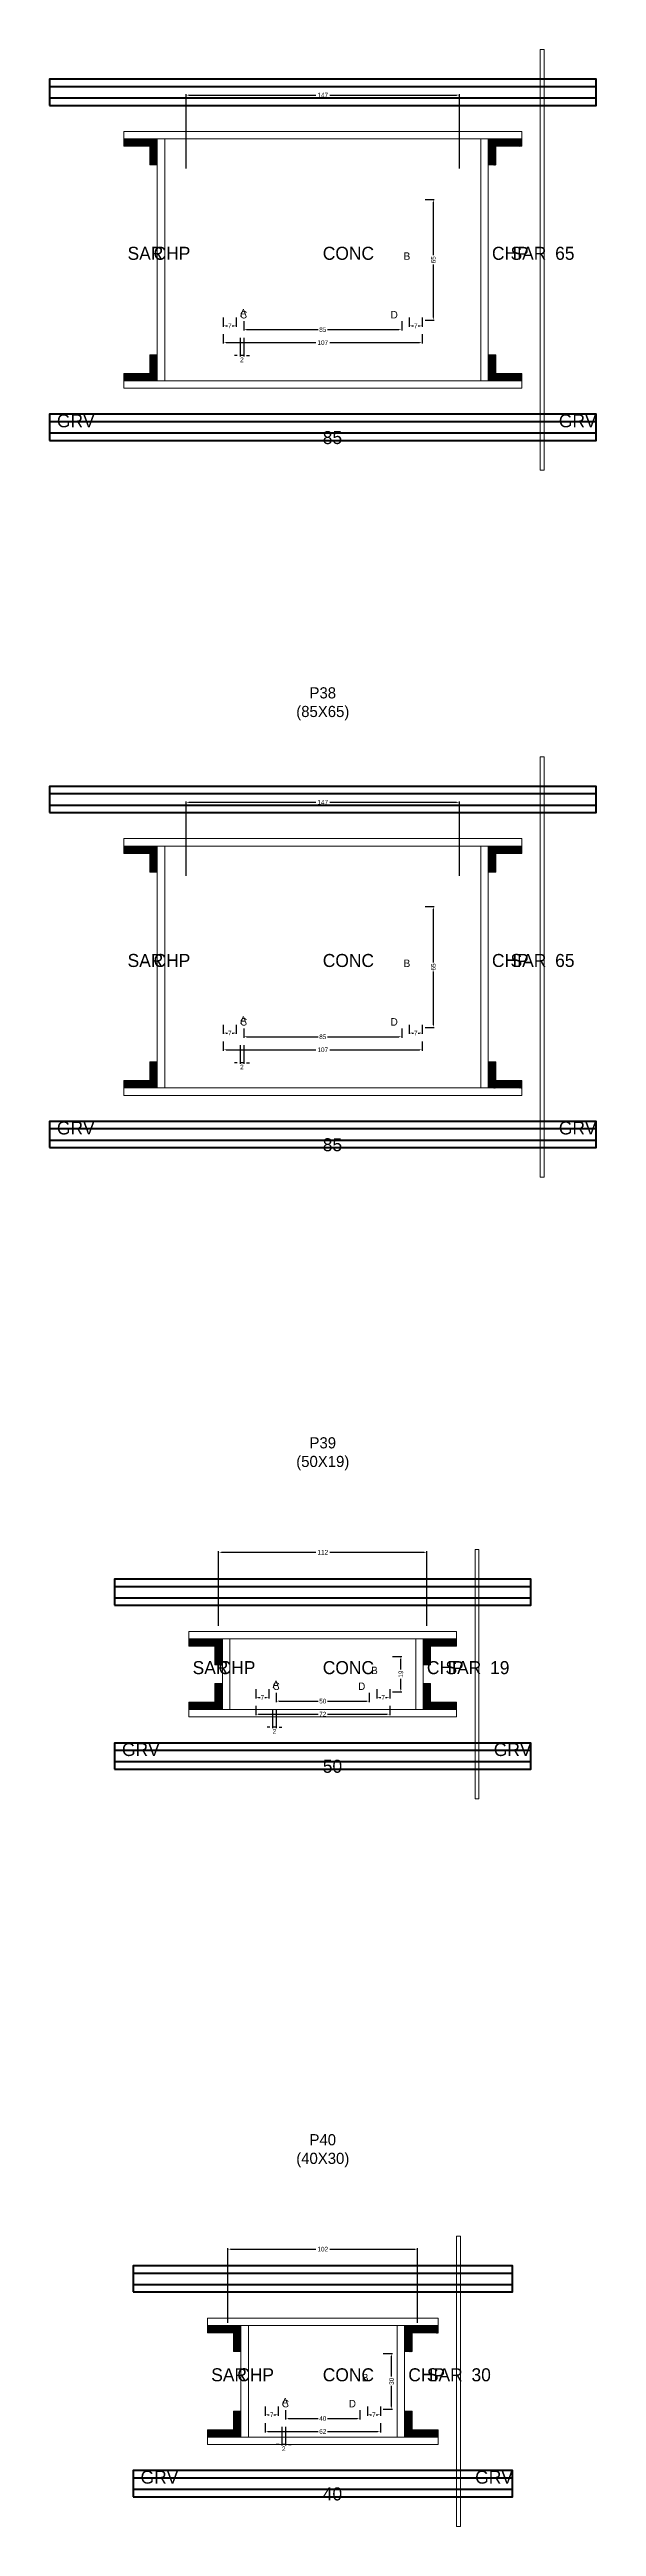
# Model space of a CAD drawing. Header units: centimetres. Extents: x -8500 to 4118, y -39526 to 295.
# Drawn here: x -147 to 147, y -14758 to -13427 of the extents above; entities that cross this region are included whole.
import ezdxf

# ---------------------------------------------------------------- set-up
doc = ezdxf.new("R2010")
doc.units = ezdxf.units.CM
for name, color, linetype in [('COTA', 241, 'Continuous'), ('GRAVATA', 224, 'Continuous'), ('Hachura', 251, 'Continuous'), ('NOMENCLATURA', 7, 'Continuous'), ('SARRAFO', 251, 'Continuous'), ('Texto Seção', 7, 'Continuous')]:
    doc.layers.add(name, color=color, linetype=linetype)
doc.dimstyles.new('cotax2', dxfattribs={"dimtxt": 2.5, "dimasz": 1.5, "dimexe": 0.5, "dimexo": 0.5, "dimgap": 0.5, "dimtad": 1, "dimcen": 2.5, "dimazin": 3, "dimtfac": 1, "dimtmove": 0, "dimatfit": 3})

# ---------------------------------------------------------------- blocks, each defined once
blk = doc.blocks.new('_CLOSEDFILLED')
at = {"color": 0, "linetype": 'BYBLOCK'}
blk.add_solid([(-1, 0.16), (0, 0), (-1, -0.16)], dxfattribs=at)
blk = doc.blocks.new('*D950')
for p, q in [((-53.5, -13580), (-53.5, -13585)), ((-52, -13584.5), (-3.75, -13584.5)), ((3.75, -13584.5), (52, -13584.5)), ((53.5, -13580), (53.5, -13585))]:
    blk.add_line(p, q)
at = {"layer": 'Defpoints'}
for p in [(-53.5, -13579.5), (-53.5, -13584.5), (53.5, -13579.5)]:
    blk.add_point(p, dxfattribs=at)
at = {"layer": 'COTA', "xscale": 1.5, "yscale": 1.5, "rotation": 180}
blk.add_blockref('_CLOSEDFILLED', (-53.5, -13584.5), dxfattribs=at)
at = {"layer": 'COTA', "xscale": 1.5, "yscale": 1.5}
blk.add_blockref('_CLOSEDFILLED', (53.5, -13584.5), dxfattribs=at)
at = {"layer": 'COTA', "insert": (0, -13584.5), "char_height": 2.5, "attachment_point": 5}
blk.add_mtext('107', dxfattribs=at)
blk = doc.blocks.new('*D951')
for p, q in [((-42.5, -13573), (-42.5, -13578)), ((42.5, -13573), (42.5, -13578)), ((-41, -13577.5), (-2.5, -13577.5)), ((2.5, -13577.5), (41, -13577.5))]:
    blk.add_line(p, q)
at = {"layer": 'Defpoints'}
for p in [(-42.5, -13572.5), (42.5, -13572.5), (-42.5, -13577.5)]:
    blk.add_point(p, dxfattribs=at)
at = {"layer": 'COTA', "xscale": 1.5, "yscale": 1.5, "rotation": 180}
blk.add_blockref('_CLOSEDFILLED', (-42.5, -13577.5), dxfattribs=at)
at = {"layer": 'COTA', "xscale": 1.5, "yscale": 1.5}
blk.add_blockref('_CLOSEDFILLED', (42.5, -13577.5), dxfattribs=at)
at = {"layer": 'COTA', "insert": (0, -13577.5), "char_height": 2.5, "attachment_point": 5}
blk.add_mtext('85', dxfattribs=at)
blk = doc.blocks.new('*D952')
for p, q in [((55, -13507.5), (60, -13507.5)), ((59.5, -13537.5), (59.5, -13509)), ((59.5, -13571), (59.5, -13542.5)), ((55, -13572.5), (60, -13572.5))]:
    blk.add_line(p, q)
at = {"layer": 'Defpoints'}
for p in [(54.5, -13507.5), (54.5, -13572.5), (59.5, -13572.5)]:
    blk.add_point(p, dxfattribs=at)
at = {"layer": 'COTA', "xscale": 1.5, "yscale": 1.5}
for p, rotation in [((59.5, -13507.5), 90), ((59.5, -13572.5), 270)]:
    blk.add_blockref('_CLOSEDFILLED', p, dxfattribs=dict(at, rotation=rotation))
at = {"layer": 'COTA', "insert": (59.5, -13540), "char_height": 2.5, "attachment_point": 5, "rotation": 90}
blk.add_mtext('65', dxfattribs=at)
blk = doc.blocks.new('*D953')
for p, q in [((-53.5, -13571), (-53.5, -13576)), ((-52, -13575.5), (-51.25, -13575.5)), ((-48.75, -13575.5), (-48, -13575.5)), ((-46.5, -13571), (-46.5, -13576))]:
    blk.add_line(p, q)
at = {"layer": 'Defpoints'}
for p in [(-53.5, -13570.5), (-53.5, -13575.5), (-46.5, -13570.5)]:
    blk.add_point(p, dxfattribs=at)
at = {"layer": 'COTA', "xscale": 1.5, "yscale": 1.5, "rotation": 180}
blk.add_blockref('_CLOSEDFILLED', (-53.5, -13575.5), dxfattribs=at)
at = {"layer": 'COTA', "xscale": 1.5, "yscale": 1.5}
blk.add_blockref('_CLOSEDFILLED', (-46.5, -13575.5), dxfattribs=at)
at = {"layer": 'COTA', "insert": (-50, -13575.5), "char_height": 2.5, "attachment_point": 5}
blk.add_mtext('7', dxfattribs=at)
blk = doc.blocks.new('*D954')
for p, q in [((46.5, -13571), (46.5, -13576)), ((48, -13575.5), (48.75, -13575.5)), ((51.25, -13575.5), (52, -13575.5)), ((53.5, -13571), (53.5, -13576))]:
    blk.add_line(p, q)
at = {"layer": 'Defpoints'}
for p in [(46.5, -13570.5), (46.5, -13575.5), (53.5, -13570.5)]:
    blk.add_point(p, dxfattribs=at)
at = {"layer": 'COTA', "xscale": 1.5, "yscale": 1.5, "rotation": 180}
blk.add_blockref('_CLOSEDFILLED', (46.5, -13575.5), dxfattribs=at)
at = {"layer": 'COTA', "xscale": 1.5, "yscale": 1.5}
blk.add_blockref('_CLOSEDFILLED', (53.5, -13575.5), dxfattribs=at)
at = {"layer": 'COTA', "insert": (50, -13575.5), "char_height": 2.5, "attachment_point": 5}
blk.add_mtext('7', dxfattribs=at)
blk = doc.blocks.new('*D955')
for p, q in [((-73.5, -13491), (-73.5, -13451)), ((-72, -13451.5), (-3.75, -13451.5)), ((3.75, -13451.5), (72, -13451.5)), ((73.5, -13491), (73.5, -13451))]:
    blk.add_line(p, q)
at = {"layer": 'Defpoints'}
for p in [(-73.5, -13451.5), (-73.5, -13491.5), (73.5, -13491.5)]:
    blk.add_point(p, dxfattribs=at)
at = {"layer": 'COTA', "xscale": 1.5, "yscale": 1.5, "rotation": 180}
blk.add_blockref('_CLOSEDFILLED', (-73.5, -13451.5), dxfattribs=at)
at = {"layer": 'COTA', "xscale": 1.5, "yscale": 1.5}
blk.add_blockref('_CLOSEDFILLED', (73.5, -13451.5), dxfattribs=at)
at = {"layer": 'COTA', "insert": (0, -13451.5), "char_height": 2.5, "attachment_point": 5}
blk.add_mtext('147', dxfattribs=at)
blk = doc.blocks.new('*D976')
for p, q in [((-53.5, -13960), (-53.5, -13965)), ((53.5, -13960), (53.5, -13965)), ((-52, -13964.5), (-3.75, -13964.5)), ((3.75, -13964.5), (52, -13964.5))]:
    blk.add_line(p, q)
at = {"layer": 'Defpoints'}
for p in [(-53.5, -13959.5), (53.5, -13959.5), (-53.5, -13964.5)]:
    blk.add_point(p, dxfattribs=at)
at = {"layer": 'COTA', "xscale": 1.5, "yscale": 1.5, "rotation": 180}
blk.add_blockref('_CLOSEDFILLED', (-53.5, -13964.5), dxfattribs=at)
at = {"layer": 'COTA', "xscale": 1.5, "yscale": 1.5}
blk.add_blockref('_CLOSEDFILLED', (53.5, -13964.5), dxfattribs=at)
at = {"layer": 'COTA', "insert": (0, -13964.5), "char_height": 2.5, "attachment_point": 5}
blk.add_mtext('107', dxfattribs=at)
blk = doc.blocks.new('*D977')
for p, q in [((-42.5, -13953), (-42.5, -13958)), ((-41, -13957.5), (-2.5, -13957.5)), ((2.5, -13957.5), (41, -13957.5)), ((42.5, -13953), (42.5, -13958))]:
    blk.add_line(p, q)
at = {"layer": 'Defpoints'}
for p in [(-42.5, -13952.5), (-42.5, -13957.5), (42.5, -13952.5)]:
    blk.add_point(p, dxfattribs=at)
at = {"layer": 'COTA', "xscale": 1.5, "yscale": 1.5, "rotation": 180}
blk.add_blockref('_CLOSEDFILLED', (-42.5, -13957.5), dxfattribs=at)
at = {"layer": 'COTA', "xscale": 1.5, "yscale": 1.5}
blk.add_blockref('_CLOSEDFILLED', (42.5, -13957.5), dxfattribs=at)
at = {"layer": 'COTA', "insert": (0, -13957.5), "char_height": 2.5, "attachment_point": 5}
blk.add_mtext('85', dxfattribs=at)
blk = doc.blocks.new('*D978')
for p, q in [((55, -13887.5), (60, -13887.5)), ((59.5, -13917.5), (59.5, -13889)), ((59.5, -13951), (59.5, -13922.5)), ((55, -13952.5), (60, -13952.5))]:
    blk.add_line(p, q)
at = {"layer": 'Defpoints'}
for p in [(54.5, -13887.5), (54.5, -13952.5), (59.5, -13952.5)]:
    blk.add_point(p, dxfattribs=at)
at = {"layer": 'COTA', "xscale": 1.5, "yscale": 1.5}
for p, rotation in [((59.5, -13887.5), 90), ((59.5, -13952.5), 270)]:
    blk.add_blockref('_CLOSEDFILLED', p, dxfattribs=dict(at, rotation=rotation))
at = {"layer": 'COTA', "insert": (59.5, -13920), "char_height": 2.5, "attachment_point": 5, "rotation": 90}
blk.add_mtext('65', dxfattribs=at)
blk = doc.blocks.new('*D979')
for p, q in [((-53.5, -13951), (-53.5, -13956)), ((-52, -13955.5), (-51.25, -13955.5)), ((-48.75, -13955.5), (-48, -13955.5)), ((-46.5, -13951), (-46.5, -13956))]:
    blk.add_line(p, q)
at = {"layer": 'Defpoints'}
for p in [(-53.5, -13950.5), (-53.5, -13955.5), (-46.5, -13950.5)]:
    blk.add_point(p, dxfattribs=at)
at = {"layer": 'COTA', "xscale": 1.5, "yscale": 1.5, "rotation": 180}
blk.add_blockref('_CLOSEDFILLED', (-53.5, -13955.5), dxfattribs=at)
at = {"layer": 'COTA', "xscale": 1.5, "yscale": 1.5}
blk.add_blockref('_CLOSEDFILLED', (-46.5, -13955.5), dxfattribs=at)
at = {"layer": 'COTA', "insert": (-50, -13955.5), "char_height": 2.5, "attachment_point": 5}
blk.add_mtext('7', dxfattribs=at)
blk = doc.blocks.new('*D980')
for p, q in [((46.5, -13951), (46.5, -13956)), ((48, -13955.5), (48.75, -13955.5)), ((51.25, -13955.5), (52, -13955.5)), ((53.5, -13951), (53.5, -13956))]:
    blk.add_line(p, q)
at = {"layer": 'Defpoints'}
for p in [(46.5, -13950.5), (46.5, -13955.5), (53.5, -13950.5)]:
    blk.add_point(p, dxfattribs=at)
at = {"layer": 'COTA', "xscale": 1.5, "yscale": 1.5, "rotation": 180}
blk.add_blockref('_CLOSEDFILLED', (46.5, -13955.5), dxfattribs=at)
at = {"layer": 'COTA', "xscale": 1.5, "yscale": 1.5}
blk.add_blockref('_CLOSEDFILLED', (53.5, -13955.5), dxfattribs=at)
at = {"layer": 'COTA', "insert": (50, -13955.5), "char_height": 2.5, "attachment_point": 5}
blk.add_mtext('7', dxfattribs=at)
blk = doc.blocks.new('*D981')
for p, q in [((-73.5, -13871), (-73.5, -13831)), ((-72, -13831.5), (-3.75, -13831.5)), ((3.75, -13831.5), (72, -13831.5)), ((73.5, -13871), (73.5, -13831))]:
    blk.add_line(p, q)
at = {"layer": 'Defpoints'}
for p in [(-73.5, -13831.5), (-73.5, -13871.5), (73.5, -13871.5)]:
    blk.add_point(p, dxfattribs=at)
at = {"layer": 'COTA', "xscale": 1.5, "yscale": 1.5, "rotation": 180}
blk.add_blockref('_CLOSEDFILLED', (-73.5, -13831.5), dxfattribs=at)
at = {"layer": 'COTA', "xscale": 1.5, "yscale": 1.5}
blk.add_blockref('_CLOSEDFILLED', (73.5, -13831.5), dxfattribs=at)
at = {"layer": 'COTA', "insert": (0, -13831.5), "char_height": 2.5, "attachment_point": 5}
blk.add_mtext('147', dxfattribs=at)
blk = doc.blocks.new('*D1002')
for p, q in [((-36, -14317), (-36, -14322)), ((-34.5, -14321.5), (-2.5, -14321.5)), ((2.5, -14321.5), (34.5, -14321.5)), ((36, -14317), (36, -14322))]:
    blk.add_line(p, q)
at = {"layer": 'Defpoints'}
for p in [(-36, -14316.5), (-36, -14321.5), (36, -14316.5)]:
    blk.add_point(p, dxfattribs=at)
at = {"layer": 'COTA', "xscale": 1.5, "yscale": 1.5, "rotation": 180}
blk.add_blockref('_CLOSEDFILLED', (-36, -14321.5), dxfattribs=at)
at = {"layer": 'COTA', "xscale": 1.5, "yscale": 1.5}
blk.add_blockref('_CLOSEDFILLED', (36, -14321.5), dxfattribs=at)
at = {"layer": 'COTA', "insert": (0, -14321.5), "char_height": 2.5, "attachment_point": 5}
blk.add_mtext('72', dxfattribs=at)
blk = doc.blocks.new('*D1003')
for p, q in [((-25, -14310), (-25, -14315)), ((-23.5, -14314.5), (-2.5, -14314.5)), ((2.5, -14314.5), (23.5, -14314.5)), ((25, -14310), (25, -14315))]:
    blk.add_line(p, q)
at = {"layer": 'Defpoints'}
for p in [(-25, -14309.5), (-25, -14314.5), (25, -14309.5)]:
    blk.add_point(p, dxfattribs=at)
at = {"layer": 'COTA', "xscale": 1.5, "yscale": 1.5, "rotation": 180}
blk.add_blockref('_CLOSEDFILLED', (-25, -14314.5), dxfattribs=at)
at = {"layer": 'COTA', "xscale": 1.5, "yscale": 1.5}
blk.add_blockref('_CLOSEDFILLED', (25, -14314.5), dxfattribs=at)
at = {"layer": 'COTA', "insert": (0, -14314.5), "char_height": 2.5, "attachment_point": 5}
blk.add_mtext('50', dxfattribs=at)
blk = doc.blocks.new('*D1004')
for p, q in [((37.5, -14290.5), (42.5, -14290.5)), ((42, -14297.5), (42, -14292)), ((42, -14308), (42, -14302.5)), ((37.5, -14309.5), (42.5, -14309.5))]:
    blk.add_line(p, q)
at = {"layer": 'Defpoints'}
for p in [(37, -14290.5), (37, -14309.5), (42, -14309.5)]:
    blk.add_point(p, dxfattribs=at)
at = {"layer": 'COTA', "xscale": 1.5, "yscale": 1.5}
for p, rotation in [((42, -14290.5), 90), ((42, -14309.5), 270)]:
    blk.add_blockref('_CLOSEDFILLED', p, dxfattribs=dict(at, rotation=rotation))
at = {"layer": 'COTA', "insert": (42, -14300), "char_height": 2.5, "attachment_point": 5, "rotation": 90}
blk.add_mtext('19', dxfattribs=at)
blk = doc.blocks.new('*D1005')
for p, q in [((-36, -14308), (-36, -14313)), ((-29, -14308), (-29, -14313)), ((-34.5, -14312.5), (-33.75, -14312.5)), ((-31.25, -14312.5), (-30.5, -14312.5))]:
    blk.add_line(p, q)
at = {"layer": 'Defpoints'}
for p in [(-36, -14307.5), (-29, -14307.5), (-36, -14312.5)]:
    blk.add_point(p, dxfattribs=at)
at = {"layer": 'COTA', "xscale": 1.5, "yscale": 1.5, "rotation": 180}
blk.add_blockref('_CLOSEDFILLED', (-36, -14312.5), dxfattribs=at)
at = {"layer": 'COTA', "xscale": 1.5, "yscale": 1.5}
blk.add_blockref('_CLOSEDFILLED', (-29, -14312.5), dxfattribs=at)
at = {"layer": 'COTA', "insert": (-32.5, -14312.5), "char_height": 2.5, "attachment_point": 5}
blk.add_mtext('7', dxfattribs=at)
blk = doc.blocks.new('*D1006')
for p, q in [((29, -14308), (29, -14313)), ((36, -14308), (36, -14313)), ((30.5, -14312.5), (31.25, -14312.5)), ((33.75, -14312.5), (34.5, -14312.5))]:
    blk.add_line(p, q)
at = {"layer": 'Defpoints'}
for p in [(29, -14307.5), (36, -14307.5), (29, -14312.5)]:
    blk.add_point(p, dxfattribs=at)
at = {"layer": 'COTA', "xscale": 1.5, "yscale": 1.5, "rotation": 180}
blk.add_blockref('_CLOSEDFILLED', (29, -14312.5), dxfattribs=at)
at = {"layer": 'COTA', "xscale": 1.5, "yscale": 1.5}
blk.add_blockref('_CLOSEDFILLED', (36, -14312.5), dxfattribs=at)
at = {"layer": 'COTA', "insert": (32.5, -14312.5), "char_height": 2.5, "attachment_point": 5}
blk.add_mtext('7', dxfattribs=at)
blk = doc.blocks.new('*D1007')
for p, q in [((-56, -14274), (-56, -14234)), ((-54.5, -14234.5), (-3.75, -14234.5)), ((3.75, -14234.5), (54.5, -14234.5)), ((56, -14274), (56, -14234))]:
    blk.add_line(p, q)
at = {"layer": 'Defpoints'}
for p in [(-56, -14234.5), (-56, -14274.5), (56, -14274.5)]:
    blk.add_point(p, dxfattribs=at)
at = {"layer": 'COTA', "xscale": 1.5, "yscale": 1.5, "rotation": 180}
blk.add_blockref('_CLOSEDFILLED', (-56, -14234.5), dxfattribs=at)
at = {"layer": 'COTA', "xscale": 1.5, "yscale": 1.5}
blk.add_blockref('_CLOSEDFILLED', (56, -14234.5), dxfattribs=at)
at = {"layer": 'COTA', "insert": (0, -14234.5), "char_height": 2.5, "attachment_point": 5}
blk.add_mtext('112', dxfattribs=at)
blk = doc.blocks.new('*D1028')
for p, q in [((-31, -14702.5), (-31, -14707.5)), ((-29.5, -14707), (-2.5, -14707)), ((2.5, -14707), (29.5, -14707)), ((31, -14702.5), (31, -14707.5))]:
    blk.add_line(p, q)
at = {"layer": 'Defpoints'}
for p in [(-31, -14702), (-31, -14707), (31, -14702)]:
    blk.add_point(p, dxfattribs=at)
at = {"layer": 'COTA', "xscale": 1.5, "yscale": 1.5, "rotation": 180}
blk.add_blockref('_CLOSEDFILLED', (-31, -14707), dxfattribs=at)
at = {"layer": 'COTA', "xscale": 1.5, "yscale": 1.5}
blk.add_blockref('_CLOSEDFILLED', (31, -14707), dxfattribs=at)
at = {"layer": 'COTA', "insert": (0, -14707), "char_height": 2.5, "attachment_point": 5}
blk.add_mtext('62', dxfattribs=at)
blk = doc.blocks.new('*D1029')
for p, q in [((-20, -14695.5), (-20, -14700.5)), ((-18.5, -14700), (-2.5, -14700)), ((2.5, -14700), (18.5, -14700)), ((20, -14695.5), (20, -14700.5))]:
    blk.add_line(p, q)
at = {"layer": 'Defpoints'}
for p in [(-20, -14695), (-20, -14700), (20, -14695)]:
    blk.add_point(p, dxfattribs=at)
at = {"layer": 'COTA', "xscale": 1.5, "yscale": 1.5, "rotation": 180}
blk.add_blockref('_CLOSEDFILLED', (-20, -14700), dxfattribs=at)
at = {"layer": 'COTA', "xscale": 1.5, "yscale": 1.5}
blk.add_blockref('_CLOSEDFILLED', (20, -14700), dxfattribs=at)
at = {"layer": 'COTA', "insert": (0, -14700), "char_height": 2.5, "attachment_point": 5}
blk.add_mtext('40', dxfattribs=at)
blk = doc.blocks.new('*D1030')
for p, q in [((32.5, -14665), (37.5, -14665)), ((37, -14677.5), (37, -14666.5)), ((37, -14693.5), (37, -14682.5)), ((32.5, -14695), (37.5, -14695))]:
    blk.add_line(p, q)
at = {"layer": 'Defpoints'}
for p in [(32, -14665), (32, -14695), (37, -14695)]:
    blk.add_point(p, dxfattribs=at)
at = {"layer": 'COTA', "xscale": 1.5, "yscale": 1.5}
for p, rotation in [((37, -14665), 90), ((37, -14695), 270)]:
    blk.add_blockref('_CLOSEDFILLED', p, dxfattribs=dict(at, rotation=rotation))
at = {"layer": 'COTA', "insert": (37, -14680), "char_height": 2.5, "attachment_point": 5, "rotation": 90}
blk.add_mtext('30', dxfattribs=at)
blk = doc.blocks.new('*D1031')
for p, q in [((-31, -14693.5), (-31, -14698.5)), ((-24, -14693.5), (-24, -14698.5)), ((-29.5, -14698), (-28.75, -14698)), ((-26.25, -14698), (-25.5, -14698))]:
    blk.add_line(p, q)
at = {"layer": 'Defpoints'}
for p in [(-31, -14693), (-24, -14693), (-31, -14698)]:
    blk.add_point(p, dxfattribs=at)
at = {"layer": 'COTA', "xscale": 1.5, "yscale": 1.5, "rotation": 180}
blk.add_blockref('_CLOSEDFILLED', (-31, -14698), dxfattribs=at)
at = {"layer": 'COTA', "xscale": 1.5, "yscale": 1.5}
blk.add_blockref('_CLOSEDFILLED', (-24, -14698), dxfattribs=at)
at = {"layer": 'COTA', "insert": (-27.5, -14698), "char_height": 2.5, "attachment_point": 5}
blk.add_mtext('7', dxfattribs=at)
blk = doc.blocks.new('*D1032')
for p, q in [((24, -14693.5), (24, -14698.5)), ((31, -14693.5), (31, -14698.5)), ((25.5, -14698), (26.25, -14698)), ((28.75, -14698), (29.5, -14698))]:
    blk.add_line(p, q)
at = {"layer": 'Defpoints'}
for p in [(24, -14693), (31, -14693), (24, -14698)]:
    blk.add_point(p, dxfattribs=at)
at = {"layer": 'COTA', "xscale": 1.5, "yscale": 1.5, "rotation": 180}
blk.add_blockref('_CLOSEDFILLED', (24, -14698), dxfattribs=at)
at = {"layer": 'COTA', "xscale": 1.5, "yscale": 1.5}
blk.add_blockref('_CLOSEDFILLED', (31, -14698), dxfattribs=at)
at = {"layer": 'COTA', "insert": (27.5, -14698), "char_height": 2.5, "attachment_point": 5}
blk.add_mtext('7', dxfattribs=at)
blk = doc.blocks.new('*D1033')
for p, q in [((-51, -14648.5), (-51, -14608.5)), ((-49.5, -14609), (-3.75, -14609)), ((3.75, -14609), (49.5, -14609)), ((51, -14648.5), (51, -14608.5))]:
    blk.add_line(p, q)
at = {"layer": 'Defpoints'}
for p in [(-51, -14609), (-51, -14649), (51, -14649)]:
    blk.add_point(p, dxfattribs=at)
at = {"layer": 'COTA', "xscale": 1.5, "yscale": 1.5, "rotation": 180}
blk.add_blockref('_CLOSEDFILLED', (-51, -14609), dxfattribs=at)
at = {"layer": 'COTA', "xscale": 1.5, "yscale": 1.5}
blk.add_blockref('_CLOSEDFILLED', (51, -14609), dxfattribs=at)
at = {"layer": 'COTA', "insert": (0, -14609), "char_height": 2.5, "attachment_point": 5}
blk.add_mtext('102', dxfattribs=at)

msp = doc.modelspace()

# ---------------------------------------------------------------- hatches: boundary and pattern name
at = {"layer": 'SARRAFO'}
h = msp.add_hatch(dxfattribs=at)
h.set_pattern_fill('SOLID', scale=2)
h.paths.add_polyline_path([(-107, -13479), (-93, -13479), (-93, -13475), (-107, -13475)])
h = msp.add_hatch(dxfattribs=at)
h.set_pattern_fill('SOLID', scale=2)
h.paths.add_polyline_path([(-93, -13489), (-89, -13489), (-89, -13475), (-93, -13475)])
h = msp.add_hatch(dxfattribs=at)
h.set_pattern_fill('SOLID', scale=2)
h.paths.add_polyline_path([(89, -13489), (93, -13489), (93, -13475), (89, -13475)])
h = msp.add_hatch(dxfattribs=at)
h.set_pattern_fill('SOLID', scale=2)
h.paths.add_polyline_path([(93, -13479), (107, -13479), (107, -13475), (93, -13475)])
h = msp.add_hatch(dxfattribs=at)
h.set_pattern_fill('SOLID', scale=2)
h.paths.add_polyline_path([(-107, -13605), (-93, -13605), (-93, -13601), (-107, -13601)])
h = msp.add_hatch(dxfattribs=at)
h.set_pattern_fill('SOLID', scale=2)
h.paths.add_polyline_path([(-93, -13605), (-89, -13605), (-89, -13591), (-93, -13591)])
h = msp.add_hatch(dxfattribs=at)
h.set_pattern_fill('SOLID', scale=2)
h.paths.add_polyline_path([(89, -13605), (93, -13605), (93, -13591), (89, -13591)])
h = msp.add_hatch(dxfattribs=at)
h.set_pattern_fill('SOLID', scale=2)
h.paths.add_polyline_path([(93, -13605), (107, -13605), (107, -13601), (93, -13601)])
h = msp.add_hatch(dxfattribs=at)
h.set_pattern_fill('SOLID', scale=2)
h.paths.add_polyline_path([(-107, -13859), (-93, -13859), (-93, -13855), (-107, -13855)])
h = msp.add_hatch(dxfattribs=at)
h.set_pattern_fill('SOLID', scale=2)
h.paths.add_polyline_path([(-93, -13869), (-89, -13869), (-89, -13855), (-93, -13855)])
h = msp.add_hatch(dxfattribs=at)
h.set_pattern_fill('SOLID', scale=2)
h.paths.add_polyline_path([(89, -13869), (93, -13869), (93, -13855), (89, -13855)])
h = msp.add_hatch(dxfattribs=at)
h.set_pattern_fill('SOLID', scale=2)
h.paths.add_polyline_path([(93, -13859), (107, -13859), (107, -13855), (93, -13855)])
h = msp.add_hatch(dxfattribs=at)
h.set_pattern_fill('SOLID', scale=2)
h.paths.add_polyline_path([(-93, -13985), (-89, -13985), (-89, -13971), (-93, -13971)])
h = msp.add_hatch(dxfattribs=at)
h.set_pattern_fill('SOLID', scale=2)
h.paths.add_polyline_path([(89, -13985), (93, -13985), (93, -13971), (89, -13971)])
h = msp.add_hatch(dxfattribs=at)
h.set_pattern_fill('SOLID', scale=2)
h.paths.add_polyline_path([(-107, -13985), (-93, -13985), (-93, -13981), (-107, -13981)])
h = msp.add_hatch(dxfattribs=at)
h.set_pattern_fill('SOLID', scale=2)
h.paths.add_polyline_path([(93, -13985), (107, -13985), (107, -13981), (93, -13981)])
h = msp.add_hatch(dxfattribs=at)
h.set_pattern_fill('SOLID', scale=2)
h.paths.add_polyline_path([(-72, -14285), (-58, -14285), (-58, -14281), (-72, -14281)])
h = msp.add_hatch(dxfattribs=at)
h.set_pattern_fill('SOLID', scale=2)
h.paths.add_polyline_path([(-58, -14295), (-54, -14295), (-54, -14281), (-58, -14281)])
h = msp.add_hatch(dxfattribs=at)
h.set_pattern_fill('SOLID', scale=2)
h.paths.add_polyline_path([(54, -14295), (58, -14295), (58, -14281), (54, -14281)])
h = msp.add_hatch(dxfattribs=at)
h.set_pattern_fill('SOLID', scale=2)
h.paths.add_polyline_path([(58, -14285), (72, -14285), (72, -14281), (58, -14281)])
h = msp.add_hatch(dxfattribs=at)
h.set_pattern_fill('SOLID', scale=2)
h.paths.add_polyline_path([(-58, -14319), (-54, -14319), (-54, -14305), (-58, -14305)])
h = msp.add_hatch(dxfattribs=at)
h.set_pattern_fill('SOLID', scale=2)
h.paths.add_polyline_path([(54, -14319), (58, -14319), (58, -14305), (54, -14305)])
h = msp.add_hatch(dxfattribs=at)
h.set_pattern_fill('SOLID', scale=2)
h.paths.add_polyline_path([(-72, -14319), (-58, -14319), (-58, -14315), (-72, -14315)])
h = msp.add_hatch(dxfattribs=at)
h.set_pattern_fill('SOLID', scale=2)
h.paths.add_polyline_path([(58, -14319), (72, -14319), (72, -14315), (58, -14315)])
h = msp.add_hatch(dxfattribs=at)
h.set_pattern_fill('SOLID', scale=2)
h.paths.add_polyline_path([(-62, -14654), (-48, -14654), (-48, -14650), (-62, -14650)])
h = msp.add_hatch(dxfattribs=at)
h.set_pattern_fill('SOLID', scale=2)
h.paths.add_polyline_path([(-48, -14664), (-44, -14664), (-44, -14650), (-48, -14650)])
h = msp.add_hatch(dxfattribs=at)
h.set_pattern_fill('SOLID', scale=2)
h.paths.add_polyline_path([(44, -14664), (48, -14664), (48, -14650), (44, -14650)])
h = msp.add_hatch(dxfattribs=at)
h.set_pattern_fill('SOLID', scale=2)
h.paths.add_polyline_path([(48, -14654), (62, -14654), (62, -14650), (48, -14650)])
h = msp.add_hatch(dxfattribs=at)
h.set_pattern_fill('SOLID', scale=2)
h.paths.add_polyline_path([(-62, -14710), (-48, -14710), (-48, -14706), (-62, -14706)])
h = msp.add_hatch(dxfattribs=at)
h.set_pattern_fill('SOLID', scale=2)
h.paths.add_polyline_path([(-48, -14710), (-44, -14710), (-44, -14696), (-48, -14696)])
h = msp.add_hatch(dxfattribs=at)
h.set_pattern_fill('SOLID', scale=2)
h.paths.add_polyline_path([(44, -14710), (48, -14710), (48, -14696), (44, -14696)])
h = msp.add_hatch(dxfattribs=at)
h.set_pattern_fill('SOLID', scale=2)
h.paths.add_polyline_path([(48, -14710), (62, -14710), (62, -14706), (48, -14706)])

# ---------------------------------------------------------------- linework, layer by layer
at = {"layer": 'GRAVATA', "lineweight": 50}
for points in [[(-147, -13457), (147, -13457), (147, -13443), (-147, -13443)], [(-147, -13453), (147, -13453), (147, -13447), (-147, -13447)], [(-147, -13637), (147, -13637), (147, -13623), (-147, -13623)], [(-147, -13633), (147, -13633), (147, -13627), (-147, -13627)], [(-147, -13837), (147, -13837), (147, -13823), (-147, -13823)], [(-147, -13833), (147, -13833), (147, -13827), (-147, -13827)], [(-147, -14017), (147, -14017), (147, -14003), (-147, -14003)], [(-147, -14013), (147, -14013), (147, -14007), (-147, -14007)], [(-112, -14263), (112, -14263), (112, -14249), (-112, -14249)], [(-112, -14259), (112, -14259), (112, -14253), (-112, -14253)], [(-112, -14351), (112, -14351), (112, -14337), (-112, -14337)], [(-112, -14347), (112, -14347), (112, -14341), (-112, -14341)], [(-102, -14632), (102, -14632), (102, -14618), (-102, -14618)], [(-102, -14628), (102, -14628), (102, -14622), (-102, -14622)], [(-102, -14742), (102, -14742), (102, -14728), (-102, -14728)], [(-102, -14738), (102, -14738), (102, -14732), (-102, -14732)]]:
    msp.add_lwpolyline(points, close=True, dxfattribs=at)
at = {"layer": 'Hachura', "lineweight": 13}
for points in [[(117, -13653), (119, -13653), (119, -13427), (117, -13427)], [(117, -14033), (119, -14033), (119, -13807), (117, -13807)], [(82, -14367), (84, -14367), (84, -14233), (82, -14233)], [(72, -14758), (74, -14758), (74, -14602), (72, -14602)]]:
    msp.add_lwpolyline(points, close=True, dxfattribs=at)
at = {"layer": 'Hachura', "lineweight": 18}
for points in [[(-107, -13475), (107, -13475), (107, -13471), (-107, -13471)], [(-89, -13605), (-85, -13605), (-85, -13475), (-89, -13475)], [(85, -13605), (89, -13605), (89, -13475), (85, -13475)], [(-107, -13609), (107, -13609), (107, -13605), (-107, -13605)], [(-107, -13855), (107, -13855), (107, -13851), (-107, -13851)], [(-89, -13985), (-85, -13985), (-85, -13855), (-89, -13855)], [(85, -13985), (89, -13985), (89, -13855), (85, -13855)], [(-107, -13989), (107, -13989), (107, -13985), (-107, -13985)], [(-72, -14281), (72, -14281), (72, -14277), (-72, -14277)], [(-54, -14319), (-50, -14319), (-50, -14281), (-54, -14281)], [(50, -14319), (54, -14319), (54, -14281), (50, -14281)], [(-72, -14323), (72, -14323), (72, -14319), (-72, -14319)], [(-62, -14650), (62, -14650), (62, -14646), (-62, -14646)], [(-44, -14710), (-40, -14710), (-40, -14650), (-44, -14650)], [(40, -14710), (44, -14710), (44, -14650), (40, -14650)], [(-62, -14714), (62, -14714), (62, -14710), (-62, -14710)]]:
    msp.add_lwpolyline(points, close=True, dxfattribs=at)
at = {"layer": 'SARRAFO', "lineweight": 13}
for points in [[(-107, -13479), (-93, -13479), (-93, -13475), (-107, -13475)], [(-93, -13489), (-89, -13489), (-89, -13475), (-93, -13475)], [(89, -13489), (93, -13489), (93, -13475), (89, -13475)], [(93, -13479), (107, -13479), (107, -13475), (93, -13475)], [(-107, -13605), (-93, -13605), (-93, -13601), (-107, -13601)], [(-93, -13605), (-89, -13605), (-89, -13591), (-93, -13591)], [(89, -13605), (93, -13605), (93, -13591), (89, -13591)], [(93, -13605), (107, -13605), (107, -13601), (93, -13601)], [(-107, -13859), (-93, -13859), (-93, -13855), (-107, -13855)], [(-93, -13869), (-89, -13869), (-89, -13855), (-93, -13855)], [(89, -13869), (93, -13869), (93, -13855), (89, -13855)], [(93, -13859), (107, -13859), (107, -13855), (93, -13855)], [(-93, -13985), (-89, -13985), (-89, -13971), (-93, -13971)], [(89, -13985), (93, -13985), (93, -13971), (89, -13971)], [(-107, -13985), (-93, -13985), (-93, -13981), (-107, -13981)], [(93, -13985), (107, -13985), (107, -13981), (93, -13981)], [(-72, -14285), (-58, -14285), (-58, -14281), (-72, -14281)], [(-58, -14295), (-54, -14295), (-54, -14281), (-58, -14281)], [(54, -14295), (58, -14295), (58, -14281), (54, -14281)], [(58, -14285), (72, -14285), (72, -14281), (58, -14281)], [(-58, -14319), (-54, -14319), (-54, -14305), (-58, -14305)], [(54, -14319), (58, -14319), (58, -14305), (54, -14305)], [(-72, -14319), (-58, -14319), (-58, -14315), (-72, -14315)], [(58, -14319), (72, -14319), (72, -14315), (58, -14315)], [(-62, -14654), (-48, -14654), (-48, -14650), (-62, -14650)], [(-48, -14664), (-44, -14664), (-44, -14650), (-48, -14650)], [(44, -14664), (48, -14664), (48, -14650), (44, -14650)], [(48, -14654), (62, -14654), (62, -14650), (48, -14650)], [(-62, -14710), (-48, -14710), (-48, -14706), (-62, -14706)], [(-48, -14710), (-44, -14710), (-44, -14696), (-48, -14696)], [(44, -14710), (48, -14710), (48, -14696), (44, -14696)], [(48, -14710), (62, -14710), (62, -14706), (48, -14706)]]:
    msp.add_lwpolyline(points, close=True, dxfattribs=at)

# ---------------------------------------------------------------- texts
at = {"layer": 'NOMENCLATURA'}
for s, p in [('B', (43.5, -13540)), ('A', (-44.5, -13570.5)), ('C', (-44.5, -13571.5)), ('D', (36.5, -13571.5)), ('B', (43.5, -13920)), ('A', (-44.5, -13950.5)), ('C', (-44.5, -13951.5)), ('D', (36.5, -13951.5)), ('A', (-27, -14307.5)), ('C', (-27, -14308.5)), ('D', (19, -14308.5)), ('B', (26, -14300)), ('B', (21, -14680)), ('A', (-22, -14693)), ('C', (-22, -14694)), ('D', (14, -14694))]:
    msp.add_text(s, height=4, dxfattribs=at).set_placement(p)
at = {"layer": 'NOMENCLATURA', "char_height": 6, "attachment_point": 8}
for s, insert in [('P38\\P(85X65)', (0, -13787.5)), ('P39\\P(50X19)', (0, -14190.5)), ('P40\\P(40X30)', (0, -14565))]:
    msp.add_mtext(s, dxfattribs=dict(at, insert=insert))
at = {"layer": 'Texto Seção'}
for s, p in [('SAR', (-105, -13540)), ('CHP', (-91, -13540)), ('CONC', (0, -13540)), ('CHP', (91, -13540)), ('SAR', (101, -13540)), ('65', (125, -13540)), ('GRV', (-143, -13630)), ('GRV', (127, -13630)), ('85', (0, -13639)), ('SAR', (-105, -13920)), ('CHP', (-91, -13920)), ('CONC', (0, -13920)), ('CHP', (91, -13920)), ('SAR', (101, -13920)), ('65', (125, -13920)), ('GRV', (-143, -14010)), ('85', (0, -14019)), ('GRV', (127, -14010)), ('SAR', (-70, -14300)), ('CHP', (-56, -14300)), ('CONC', (0, -14300)), ('CHP', (56, -14300)), ('SAR', (66, -14300)), ('19', (90, -14300)), ('GRV', (-108, -14344)), ('50', (0, -14353)), ('GRV', (92, -14344)), ('SAR', (-60, -14680)), ('CHP', (-46, -14680)), ('CONC', (0, -14680)), ('CHP', (46, -14680)), ('SAR', (56, -14680)), ('30', (80, -14680)), ('GRV', (-98, -14735)), ('GRV', (82, -14735)), ('40', (0, -14744))]:
    msp.add_text(s, height=7, dxfattribs=at).set_placement(p)

# ---------------------------------------------------------------- dimensions: what is measured, and where the dimension line sits
at = {"layer": 'COTA'}
for base, p1, p2, picture, middle in [((-73.5, -13451.5), (-73.5, -13491.5), (73.5, -13491.5), '*D955', (0, -13451.5)), ((-53.5, -13575.5), (-53.5, -13570.5), (-46.5, -13570.5), '*D953', (-50, -13575.5)), ((-42.5, -13577.5), (-42.5, -13572.5), (42.5, -13572.5), '*D951', (0, -13577.5)), ((46.5, -13575.5), (46.5, -13570.5), (53.5, -13570.5), '*D954', (50, -13575.5)), ((-53.5, -13584.5), (-53.5, -13579.5), (53.5, -13579.5), '*D950', (0, -13584.5)), ((-73.5, -13831.5), (-73.5, -13871.5), (73.5, -13871.5), '*D981', (0, -13831.5)), ((-53.5, -13955.5), (-53.5, -13950.5), (-46.5, -13950.5), '*D979', (-50, -13955.5)), ((-53.5, -13964.5), (-53.5, -13959.5), (53.5, -13959.5), '*D976', (0, -13964.5)), ((-42.5, -13957.5), (-42.5, -13952.5), (42.5, -13952.5), '*D977', (0, -13957.5)), ((46.5, -13955.5), (46.5, -13950.5), (53.5, -13950.5), '*D980', (50, -13955.5)), ((-56, -14234.5), (-56, -14274.5), (56, -14274.5), '*D1007', (0, -14234.5)), ((-36, -14312.5), (-36, -14307.5), (-29, -14307.5), '*D1005', (-32.5, -14312.5)), ((29, -14312.5), (29, -14307.5), (36, -14307.5), '*D1006', (32.5, -14312.5)), ((-36, -14321.5), (-36, -14316.5), (36, -14316.5), '*D1002', (0, -14321.5)), ((-25, -14314.5), (-25, -14309.5), (25, -14309.5), '*D1003', (0, -14314.5)), ((-51, -14609), (-51, -14649), (51, -14649), '*D1033', (0, -14609)), ((-31, -14698), (-31, -14693), (-24, -14693), '*D1031', (-27.5, -14698)), ((24, -14698), (24, -14693), (31, -14693), '*D1032', (27.5, -14698)), ((-31, -14707), (-31, -14702), (31, -14702), '*D1028', (0, -14707)), ((-20, -14700), (-20, -14695), (20, -14695), '*D1029', (0, -14700))]:
    dim = msp.add_linear_dim(base=base, p1=p1, p2=p2, dimstyle='cotax2', dxfattribs=at)
    dim.commit()
    dim.dimension.update_dxf_attribs({"geometry": picture, "text_midpoint": middle})
for base, p1, p2, picture, middle in [((59.5, -13572.5), (54.5, -13572.5), (54.5, -13507.5), '*D952', (59.5, -13540)), ((59.5, -13952.5), (54.5, -13952.5), (54.5, -13887.5), '*D978', (59.5, -13920)), ((42, -14309.5), (37, -14309.5), (37, -14290.5), '*D1004', (42, -14300)), ((37, -14695), (32, -14695), (32, -14665), '*D1030', (37, -14680))]:
    dim = msp.add_linear_dim(base=base, p1=p1, p2=p2, angle=90, dimstyle='cotax2', dxfattribs=at)
    dim.commit()
    dim.dimension.update_dxf_attribs({"geometry": picture, "text_midpoint": middle})
for base, p1, p2 in [((-42.5, -13591.5), (-42.5, -13581.5), (-44.5, -13581.5)), ((-42.5, -13971.5), (-42.5, -13961.5), (-44.5, -13961.5)), ((-25, -14328.5), (-25, -14318.5), (-27, -14318.5)), ((-20, -14714), (-20, -14704), (-22, -14704))]:
    msp.add_linear_dim(base=base, p1=p1, p2=p2, dimstyle='cotax2', dxfattribs=at).render()

doc.saveas('drawing.dxf')
